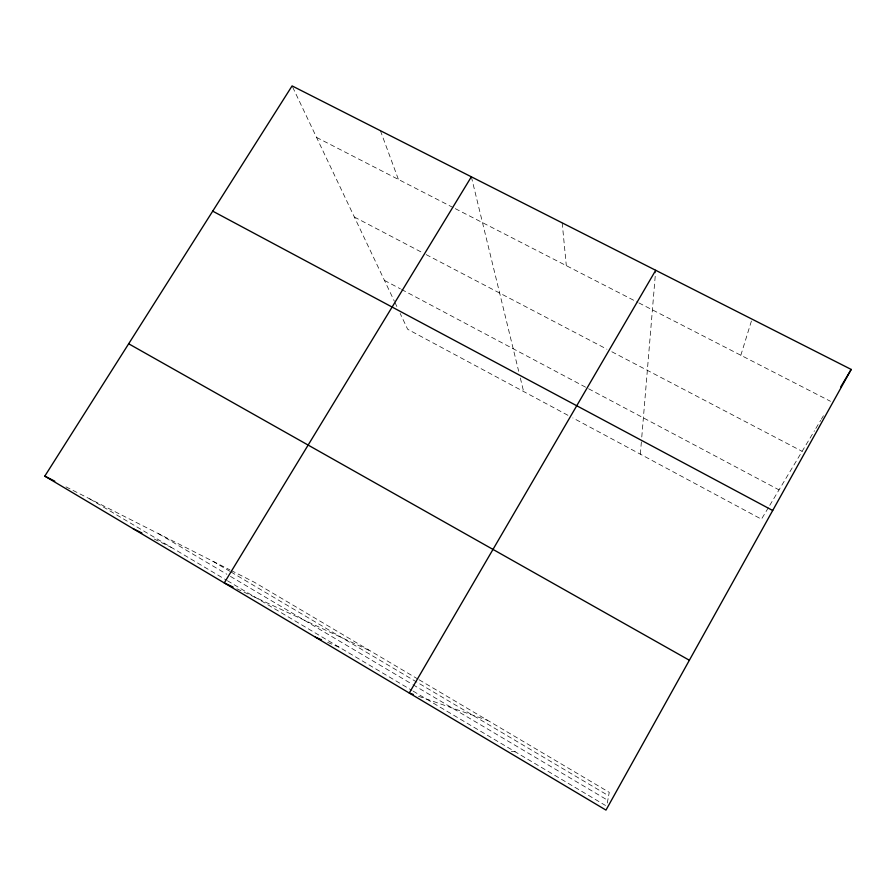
<?xml version="1.0" encoding="UTF-8"?>
<svg xmlns="http://www.w3.org/2000/svg" width="896" height="896" viewBox="0 0 896 896"><rect width="100%" height="100%" fill="white"/><g stroke="black" fill="none" stroke-linecap="round" stroke-linejoin="round"><path stroke-width="0.67" stroke-dasharray="4.48 3.36" d="M640.349 454.171L641.558 439.656M641.782 437.013L655.704 270.301M607.286 803.029L609.258 792.355L419.138 679.795M740.835 355.275L752.002 319.133M768.365 507.662L761.466 519.187L572.835 417.928M769.754 505.355L814.475 430.73M815.842 428.434L820.68 420.37M821.363 419.216L823.435 415.766M511.325 751.318L515.245 751.822M418.466 696.237L487.682 720.384M327.645 642.376L339.931 647.618M236.902 588.818L370.619 651.078M154.269 539.056L171.629 547.568M66.002 486.864L229.936 569.878M231.157 570.494L254.475 582.31L417.962 679.101M316.546 137.413L454.059 208.018M455.302 208.656L637.65 302.288M638.87 302.915L830.48 401.296M354.368 217.045L422.453 252.672M426.16 254.61L606.939 349.194M611.834 351.758L802.122 451.326M384.451 280.392L400.389 288.848M401.61 289.498L779.027 489.877M567.907 415.285L407.669 329.269L400.154 313.443M212.867 561.243L229.723 571.222M230.922 571.939L608.63 795.782M158.57 533.736L226.856 574.269M230.451 576.397L411.79 684.006M412.978 684.712L607.79 800.318M89.701 498.87L226.206 580.014M227.394 580.72L411.958 690.424M413.157 691.141L605.494 805.47M292.69 87.17L394.352 301.224M394.934 302.456L397.835 308.571M380.419 130.704L398.418 179.446M471.352 176.814L518.683 371.28M520.33 378.022L523.611 391.507M562.195 222.88L566.317 265.664"/><path stroke-width="1.34" d="M851.2 369.432L605.976 810.096L44.8 476.134L292.085 85.904L851.2 369.432L840.762 386.848M655.704 270.301L409.27 693.022L413.213 694.4M471.352 176.814L224.258 582.926L233.106 587.048M315.358 637.146L321.507 639.766M133.168 528.718L141.859 532.974M44.8 476.134L54.779 481.186M212.722 211.154L772.699 510.496M128.677 343.784L689.36 660.251"/></g></svg>
